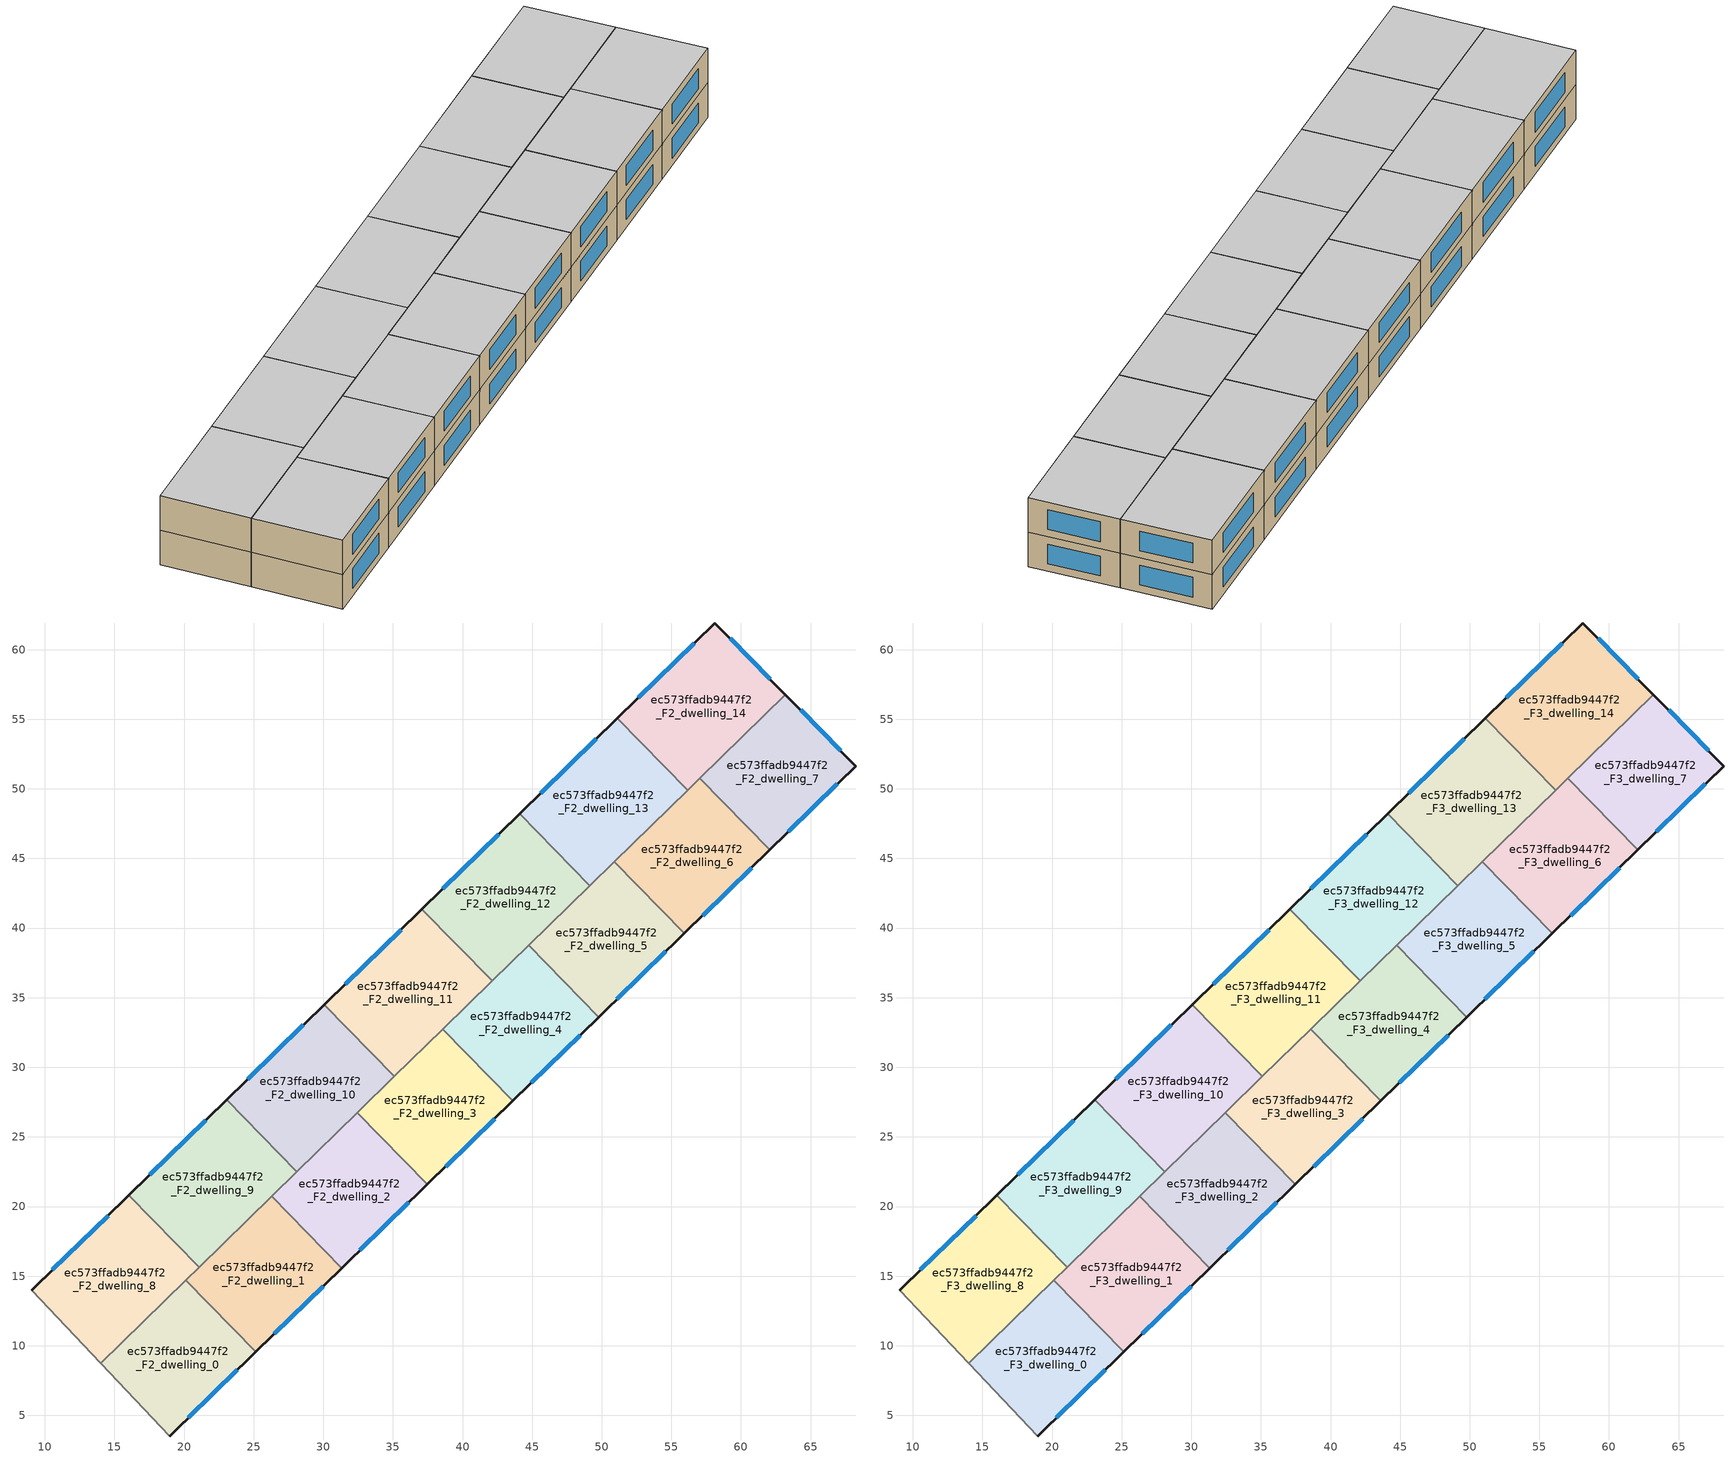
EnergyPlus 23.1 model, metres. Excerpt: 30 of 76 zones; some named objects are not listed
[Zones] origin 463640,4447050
ec573ffadb9447f2_F2_dwelling_0
 floor to ec573ffadb9447f2_F1_dwelling_0 (EU_floor_Construction): 20.13,14.72 25.16,9.57 18.96,3.52 14.01,8.75 z6
 wall outside (EU_wall_Construction): 18.96,3.52 25.16,9.57 z6:9
 wall to ec573ffadb9447f2_F2_dwelling_1 (EU_wall_Construction): 25.16,9.57 20.13,14.72 z6:9
 wall adiabatic (EU_wall_Construction): 14.01,8.75 18.96,3.52 z6:9
 wall to ec573ffadb9447f2_F2_dwelling_8 (EU_wall_Construction): 20.13,14.72 14.01,8.75 z6:9
 window (EU_Window_Construction): 20.29,4.81 23.83,8.27 z6.64:8.36
ec573ffadb9447f2_F2_dwelling_1
 floor to ec573ffadb9447f2_F1_dwelling_1 (EU_floor_Construction): 26.28,20.73 31.31,15.58 25.16,9.57 20.13,14.72 z6
 wall outside (EU_wall_Construction): 25.16,9.57 31.31,15.58 z6:9
 wall to ec573ffadb9447f2_F2_dwelling_2 (EU_wall_Construction): 31.31,15.58 26.28,20.73 z6:9
 wall to ec573ffadb9447f2_F2_dwelling_9 (EU_wall_Construction): 26.28,20.73 21.07,15.64 z6:9
 wall to ec573ffadb9447f2_F2_dwelling_8 (EU_wall_Construction): 21.07,15.64 20.13,14.72 z6:9
 window (EU_Window_Construction): 26.48,10.85 29.99,14.29 z6.64:8.36
ec573ffadb9447f2_F2_dwelling_10
 floor to ec573ffadb9447f2_F1_dwelling_10 (EU_floor_Construction): 30.07,34.51 35.11,29.35 28.09,22.49 23.05,27.66 z6
 wall outside (EU_wall_Construction): 30.07,34.51 23.05,27.66 z6:9
 wall to ec573ffadb9447f2_F2_dwelling_9 (EU_wall_Construction): 23.05,27.66 28.09,22.49 z6:9
 wall to ec573ffadb9447f2_F2_dwelling_11 (EU_wall_Construction): 35.11,29.35 30.07,34.51 z6:9
 wall to ec573ffadb9447f2_F2_dwelling_2 (EU_wall_Construction): 28.09,22.49 32.44,26.74 z6:9
 wall to ec573ffadb9447f2_F2_dwelling_3 (EU_wall_Construction): 32.44,26.74 32.48,26.78 35.11,29.35 z6:9
 window (EU_Window_Construction): 28.57,33.04 24.55,29.12 z6.64:8.36
ec573ffadb9447f2_F2_dwelling_11
 floor to ec573ffadb9447f2_F1_dwelling_11 (EU_floor_Construction): 37.09,41.36 42.13,36.2 35.11,29.35 30.07,34.51 z6
 wall outside (EU_wall_Construction): 37.09,41.36 30.07,34.51 z6:9
 wall to ec573ffadb9447f2_F2_dwelling_12 (EU_wall_Construction): 42.13,36.2 37.09,41.36 z6:9
 wall to ec573ffadb9447f2_F2_dwelling_4 (EU_wall_Construction): 38.59,32.75 42.13,36.2 z6:9
 wall to ec573ffadb9447f2_F2_dwelling_3 (EU_wall_Construction): 35.11,29.35 38.59,32.74 z6:9
 window (EU_Window_Construction): 35.58,39.9 31.57,35.98 z6.64:8.36
ec573ffadb9447f2_F2_dwelling_12
 floor to ec573ffadb9447f2_F1_dwelling_12 (EU_floor_Construction): 44.1,48.22 49.15,43.05 42.13,36.2 37.09,41.36 z6
 wall outside (EU_wall_Construction): 44.1,48.22 37.09,41.36 z6:9
 wall to ec573ffadb9447f2_F2_dwelling_13 (EU_wall_Construction): 49.15,43.05 44.1,48.22 z6:9
 wall to ec573ffadb9447f2_F2_dwelling_5 (EU_wall_Construction): 44.74,38.76 49.15,43.05 z6:9
 wall to ec573ffadb9447f2_F2_dwelling_4 (EU_wall_Construction): 42.13,36.2 44.74,38.75 z6:9
 window (EU_Window_Construction): 42.6,46.75 38.59,42.83 z6.64:8.36
ec573ffadb9447f2_F2_dwelling_13
 floor to ec573ffadb9447f2_F1_dwelling_13 (EU_floor_Construction): 51.12,55.07 56.16,49.91 49.15,43.05 44.1,48.22 z6
 wall outside (EU_wall_Construction): 51.12,55.07 44.1,48.22 z6:9
 wall to ec573ffadb9447f2_F2_dwelling_14 (EU_wall_Construction): 56.16,49.91 51.12,55.07 z6:9
 wall to ec573ffadb9447f2_F2_dwelling_6 (EU_wall_Construction): 50.9,44.76 56.16,49.91 z6:9
 wall to ec573ffadb9447f2_F2_dwelling_5 (EU_wall_Construction): 49.15,43.06 50.9,44.76 z6:9
 window (EU_Window_Construction): 49.62,53.6 45.61,49.69 z6.64:8.36
ec573ffadb9447f2_F2_dwelling_14
 floor to ec573ffadb9447f2_F1_dwelling_14 (EU_floor_Construction): 58.13,61.91 63.19,56.77 56.16,49.91 51.12,55.07 z6
 wall outside (EU_wall_Construction): 63.19,56.77 58.13,61.91 51.12,55.07 z6:9
 wall to ec573ffadb9447f2_F2_dwelling_7 (EU_wall_Construction): 57.05,50.77 63.19,56.77 z6:9
 wall to ec573ffadb9447f2_F2_dwelling_6 (EU_wall_Construction): 56.17,49.91 57.05,50.77 z6:9
 window (EU_Window_Construction): 56.63,60.45 52.62,56.54 / 62.11,57.87 59.21,60.81 z6.64:8.36
ec573ffadb9447f2_F2_dwelling_2
 floor to ec573ffadb9447f2_F1_dwelling_2 (EU_floor_Construction): 32.43,26.74 37.47,21.58 31.31,15.58 26.28,20.73 z6
 wall outside (EU_wall_Construction): 31.31,15.58 37.47,21.58 z6:9
 wall to ec573ffadb9447f2_F2_dwelling_3 (EU_wall_Construction): 37.47,21.58 32.43,26.74 z6:9
 wall to ec573ffadb9447f2_F2_dwelling_9 (EU_wall_Construction): 28.09,22.49 26.28,20.73 z6:9
 window (EU_Window_Construction): 32.63,16.86 36.15,20.3 z6.64:8.36
ec573ffadb9447f2_F2_dwelling_3
 floor to ec573ffadb9447f2_F1_dwelling_3 (EU_floor_Construction): 38.59,32.75 43.62,27.59 37.47,21.58 32.43,26.74 z6
 wall outside (EU_wall_Construction): 37.47,21.58 43.62,27.59 z6:9
 wall to ec573ffadb9447f2_F2_dwelling_4 (EU_wall_Construction): 43.62,27.59 38.59,32.75 z6:9
 window (EU_Window_Construction): 38.78,22.87 42.3,26.31 z6.64:8.36
ec573ffadb9447f2_F2_dwelling_4
 floor to ec573ffadb9447f2_F1_dwelling_4 (EU_floor_Construction): 44.74,38.75 49.77,33.6 43.62,27.59 38.59,32.75 z6
 wall outside (EU_wall_Construction): 43.62,27.59 49.77,33.6 z6:9
 wall to ec573ffadb9447f2_F2_dwelling_5 (EU_wall_Construction): 49.77,33.6 44.74,38.75 z6:9
 window (EU_Window_Construction): 44.94,28.88 48.46,32.31 z6.64:8.36
ec573ffadb9447f2_F2_dwelling_5
 floor to ec573ffadb9447f2_F1_dwelling_5 (EU_floor_Construction): 50.9,44.76 55.93,39.61 49.77,33.6 44.74,38.75 z6
 wall outside (EU_wall_Construction): 49.77,33.6 55.93,39.61 z6:9
 wall to ec573ffadb9447f2_F2_dwelling_6 (EU_wall_Construction): 55.93,39.61 50.9,44.76 z6:9
 window (EU_Window_Construction): 51.09,34.89 54.61,38.32 z6.64:8.36
ec573ffadb9447f2_F2_dwelling_6
 floor to ec573ffadb9447f2_F1_dwelling_6 (EU_floor_Construction): 57.05,50.77 62.08,45.62 55.93,39.61 50.9,44.76 z6
 wall outside (EU_wall_Construction): 55.93,39.61 62.08,45.62 z6:9
 wall to ec573ffadb9447f2_F2_dwelling_7 (EU_wall_Construction): 62.08,45.62 57.05,50.77 z6:9
 window (EU_Window_Construction): 57.25,40.9 60.76,44.33 z6.64:8.36
ec573ffadb9447f2_F2_dwelling_7
 floor to ec573ffadb9447f2_F1_dwelling_7 (EU_floor_Construction): 63.19,56.77 68.25,51.64 62.08,45.62 57.05,50.77 z6
 wall outside (EU_wall_Construction): 62.08,45.62 68.25,51.64 63.19,56.77 z6:9
 window (EU_Window_Construction): 67.16,52.74 64.28,55.67 / 63.4,46.91 66.93,50.35 z6.64:8.36
ec573ffadb9447f2_F2_dwelling_8
 floor to ec573ffadb9447f2_F1_dwelling_8 (EU_floor_Construction): 16.03,20.8 21.07,15.64 14.01,8.75 9.05,13.99 z6
 wall outside (EU_wall_Construction): 16.03,20.8 9.05,13.99 z6:9
 wall to ec573ffadb9447f2_F2_dwelling_9 (EU_wall_Construction): 21.07,15.64 16.03,20.8 z6:9
 wall adiabatic (EU_wall_Construction): 9.05,13.99 14.01,8.75 z6:9
 window (EU_Window_Construction): 14.54,19.34 10.55,15.45 z6.64:8.36
ec573ffadb9447f2_F2_dwelling_9
 floor to ec573ffadb9447f2_F1_dwelling_9 (EU_floor_Construction): 23.05,27.66 28.09,22.49 21.07,15.64 16.03,20.8 z6
 wall outside (EU_wall_Construction): 23.05,27.66 16.03,20.8 z6:9
 window (EU_Window_Construction): 21.55,26.19 17.53,22.27 z6.64:8.36
ec573ffadb9447f2_F3_dwelling_0
 floor to ec573ffadb9447f2_F2_dwelling_0 (EU_floor_Construction): 20.13,14.72 25.16,9.57 18.96,3.52 14.01,8.75 z9
 wall outside (EU_wall_Construction): 18.96,3.52 25.16,9.57 z9:12
 wall to ec573ffadb9447f2_F3_dwelling_1 (EU_wall_Construction): 25.16,9.57 20.13,14.72 z9:12
 wall adiabatic (EU_wall_Construction): 14.01,8.75 18.96,3.52 z9:12
 wall to ec573ffadb9447f2_F3_dwelling_8 (EU_wall_Construction): 20.13,14.72 14.01,8.75 z9:12
 window (EU_Window_Construction): 20.29,4.81 23.83,8.27 z9.64:11.36
 ceiling to ec573ffadb9447f2_F4_dwelling_0 (EU_floor_Construction): 25.16,9.57 20.13,14.72 14.01,8.75 18.96,3.52 z12
ec573ffadb9447f2_F3_dwelling_1
 floor to ec573ffadb9447f2_F2_dwelling_1 (EU_floor_Construction): 26.28,20.73 31.31,15.58 25.16,9.57 20.13,14.72 z9
 wall outside (EU_wall_Construction): 25.16,9.57 31.31,15.58 z9:12
 wall to ec573ffadb9447f2_F3_dwelling_2 (EU_wall_Construction): 31.31,15.58 26.28,20.73 z9:12
 wall to ec573ffadb9447f2_F3_dwelling_9 (EU_wall_Construction): 26.28,20.73 21.07,15.64 z9:12
 wall to ec573ffadb9447f2_F3_dwelling_8 (EU_wall_Construction): 21.07,15.64 20.13,14.72 z9:12
 window (EU_Window_Construction): 26.48,10.85 29.99,14.29 z9.64:11.36
 ceiling to ec573ffadb9447f2_F4_dwelling_1 (EU_floor_Construction): 31.31,15.58 26.28,20.73 20.13,14.72 25.16,9.57 z12
ec573ffadb9447f2_F3_dwelling_10
 floor to ec573ffadb9447f2_F2_dwelling_10 (EU_floor_Construction): 30.07,34.51 35.11,29.35 28.09,22.49 23.05,27.66 z9
 wall outside (EU_wall_Construction): 30.07,34.51 23.05,27.66 z9:12
 wall to ec573ffadb9447f2_F3_dwelling_9 (EU_wall_Construction): 23.05,27.66 28.09,22.49 z9:12
 wall to ec573ffadb9447f2_F3_dwelling_11 (EU_wall_Construction): 35.11,29.35 30.07,34.51 z9:12
 wall to ec573ffadb9447f2_F3_dwelling_2 (EU_wall_Construction): 28.09,22.49 32.44,26.74 z9:12
 wall to ec573ffadb9447f2_F3_dwelling_3 (EU_wall_Construction): 32.44,26.74 32.48,26.78 35.11,29.35 z9:12
 window (EU_Window_Construction): 28.57,33.04 24.55,29.12 z9.64:11.36
 ceiling to ec573ffadb9447f2_F4_dwelling_10 (EU_floor_Construction): 35.11,29.35 30.07,34.51 23.05,27.66 28.09,22.49 z12
ec573ffadb9447f2_F3_dwelling_11
 floor to ec573ffadb9447f2_F2_dwelling_11 (EU_floor_Construction): 37.09,41.36 42.13,36.2 35.11,29.35 30.07,34.51 z9
 wall outside (EU_wall_Construction): 37.09,41.36 30.07,34.51 z9:12
 wall to ec573ffadb9447f2_F3_dwelling_12 (EU_wall_Construction): 42.13,36.2 37.09,41.36 z9:12
 wall to ec573ffadb9447f2_F3_dwelling_4 (EU_wall_Construction): 38.59,32.75 42.13,36.2 z9:12
 wall to ec573ffadb9447f2_F3_dwelling_3 (EU_wall_Construction): 35.11,29.35 38.59,32.74 z9:12
 window (EU_Window_Construction): 35.58,39.9 31.57,35.98 z9.64:11.36
 ceiling to ec573ffadb9447f2_F4_dwelling_11 (EU_floor_Construction): 42.13,36.2 37.09,41.36 30.07,34.51 35.11,29.35 z12
ec573ffadb9447f2_F3_dwelling_12
 floor to ec573ffadb9447f2_F2_dwelling_12 (EU_floor_Construction): 44.1,48.22 49.15,43.05 42.13,36.2 37.09,41.36 z9
 wall outside (EU_wall_Construction): 44.1,48.22 37.09,41.36 z9:12
 wall to ec573ffadb9447f2_F3_dwelling_13 (EU_wall_Construction): 49.15,43.05 44.1,48.22 z9:12
 wall to ec573ffadb9447f2_F3_dwelling_5 (EU_wall_Construction): 44.74,38.76 49.15,43.05 z9:12
 wall to ec573ffadb9447f2_F3_dwelling_4 (EU_wall_Construction): 42.13,36.2 44.74,38.75 z9:12
 window (EU_Window_Construction): 42.6,46.75 38.59,42.83 z9.64:11.36
 ceiling to ec573ffadb9447f2_F4_dwelling_12 (EU_floor_Construction): 49.15,43.05 44.1,48.22 37.09,41.36 42.13,36.2 z12
ec573ffadb9447f2_F3_dwelling_13
 floor to ec573ffadb9447f2_F2_dwelling_13 (EU_floor_Construction): 51.12,55.07 56.16,49.91 49.15,43.05 44.1,48.22 z9
 wall outside (EU_wall_Construction): 51.12,55.07 44.1,48.22 z9:12
 wall to ec573ffadb9447f2_F3_dwelling_14 (EU_wall_Construction): 56.16,49.91 51.12,55.07 z9:12
 wall to ec573ffadb9447f2_F3_dwelling_6 (EU_wall_Construction): 50.9,44.76 56.16,49.91 z9:12
 wall to ec573ffadb9447f2_F3_dwelling_5 (EU_wall_Construction): 49.15,43.06 50.9,44.76 z9:12
 window (EU_Window_Construction): 49.62,53.6 45.61,49.69 z9.64:11.36
 ceiling to ec573ffadb9447f2_F4_dwelling_13 (EU_floor_Construction): 56.16,49.91 51.12,55.07 44.1,48.22 49.15,43.05 z12
ec573ffadb9447f2_F3_dwelling_14
 floor to ec573ffadb9447f2_F2_dwelling_14 (EU_floor_Construction): 58.13,61.91 63.19,56.77 56.16,49.91 51.12,55.07 z9
 wall outside (EU_wall_Construction): 63.19,56.77 58.13,61.91 51.12,55.07 z9:12
 wall to ec573ffadb9447f2_F3_dwelling_7 (EU_wall_Construction): 57.05,50.77 63.19,56.77 z9:12
 wall to ec573ffadb9447f2_F3_dwelling_6 (EU_wall_Construction): 56.17,49.91 57.05,50.77 z9:12
 window (EU_Window_Construction): 56.63,60.45 52.62,56.54 / 62.11,57.87 59.21,60.81 z9.64:11.36
 ceiling to ec573ffadb9447f2_F4_dwelling_14 (EU_floor_Construction): 63.19,56.77 58.13,61.91 51.12,55.07 56.16,49.91 z12
ec573ffadb9447f2_F3_dwelling_2
 floor to ec573ffadb9447f2_F2_dwelling_2 (EU_floor_Construction): 32.43,26.74 37.47,21.58 31.31,15.58 26.28,20.73 z9
 wall outside (EU_wall_Construction): 31.31,15.58 37.47,21.58 z9:12
 wall to ec573ffadb9447f2_F3_dwelling_3 (EU_wall_Construction): 37.47,21.58 32.43,26.74 z9:12
 wall to ec573ffadb9447f2_F3_dwelling_9 (EU_wall_Construction): 28.09,22.49 26.28,20.73 z9:12
 window (EU_Window_Construction): 32.63,16.86 36.15,20.3 z9.64:11.36
 ceiling to ec573ffadb9447f2_F4_dwelling_2 (EU_floor_Construction): 37.47,21.58 32.43,26.74 26.28,20.73 31.31,15.58 z12
ec573ffadb9447f2_F3_dwelling_3
 floor to ec573ffadb9447f2_F2_dwelling_3 (EU_floor_Construction): 38.59,32.75 43.62,27.59 37.47,21.58 32.43,26.74 z9
 wall outside (EU_wall_Construction): 37.47,21.58 43.62,27.59 z9:12
 wall to ec573ffadb9447f2_F3_dwelling_4 (EU_wall_Construction): 43.62,27.59 38.59,32.75 z9:12
 window (EU_Window_Construction): 38.78,22.87 42.3,26.31 z9.64:11.36
 ceiling to ec573ffadb9447f2_F4_dwelling_3 (EU_floor_Construction): 43.62,27.59 38.59,32.75 32.43,26.74 37.47,21.58 z12
ec573ffadb9447f2_F3_dwelling_4
 floor to ec573ffadb9447f2_F2_dwelling_4 (EU_floor_Construction): 44.74,38.75 49.77,33.6 43.62,27.59 38.59,32.75 z9
 wall outside (EU_wall_Construction): 43.62,27.59 49.77,33.6 z9:12
 wall to ec573ffadb9447f2_F3_dwelling_5 (EU_wall_Construction): 49.77,33.6 44.74,38.75 z9:12
 window (EU_Window_Construction): 44.94,28.88 48.46,32.31 z9.64:11.36
 ceiling to ec573ffadb9447f2_F4_dwelling_4 (EU_floor_Construction): 49.77,33.6 44.74,38.75 38.59,32.75 43.62,27.59 z12
ec573ffadb9447f2_F3_dwelling_5
 floor to ec573ffadb9447f2_F2_dwelling_5 (EU_floor_Construction): 50.9,44.76 55.93,39.61 49.77,33.6 44.74,38.75 z9
 wall outside (EU_wall_Construction): 49.77,33.6 55.93,39.61 z9:12
 wall to ec573ffadb9447f2_F3_dwelling_6 (EU_wall_Construction): 55.93,39.61 50.9,44.76 z9:12
 window (EU_Window_Construction): 51.09,34.89 54.61,38.32 z9.64:11.36
 ceiling to ec573ffadb9447f2_F4_dwelling_5 (EU_floor_Construction): 55.93,39.61 50.9,44.76 44.74,38.75 49.77,33.6 z12
ec573ffadb9447f2_F3_dwelling_6
 floor to ec573ffadb9447f2_F2_dwelling_6 (EU_floor_Construction): 57.05,50.77 62.08,45.62 55.93,39.61 50.9,44.76 z9
 wall outside (EU_wall_Construction): 55.93,39.61 62.08,45.62 z9:12
 wall to ec573ffadb9447f2_F3_dwelling_7 (EU_wall_Construction): 62.08,45.62 57.05,50.77 z9:12
 window (EU_Window_Construction): 57.25,40.9 60.76,44.33 z9.64:11.36
 ceiling to ec573ffadb9447f2_F4_dwelling_6 (EU_floor_Construction): 62.08,45.62 57.05,50.77 50.9,44.76 55.93,39.61 z12
ec573ffadb9447f2_F3_dwelling_7
 floor to ec573ffadb9447f2_F2_dwelling_7 (EU_floor_Construction): 63.19,56.77 68.25,51.64 62.08,45.62 57.05,50.77 z9
 wall outside (EU_wall_Construction): 62.08,45.62 68.25,51.64 63.19,56.77 z9:12
 window (EU_Window_Construction): 67.16,52.74 64.28,55.67 / 63.4,46.91 66.93,50.35 z9.64:11.36
 ceiling to ec573ffadb9447f2_F4_dwelling_7 (EU_floor_Construction): 68.25,51.64 63.19,56.77 57.05,50.77 62.08,45.62 z12
ec573ffadb9447f2_F3_dwelling_8
 floor to ec573ffadb9447f2_F2_dwelling_8 (EU_floor_Construction): 16.03,20.8 21.07,15.64 14.01,8.75 9.05,13.99 z9
 wall outside (EU_wall_Construction): 16.03,20.8 9.05,13.99 z9:12
 wall to ec573ffadb9447f2_F3_dwelling_9 (EU_wall_Construction): 21.07,15.64 16.03,20.8 z9:12
 wall adiabatic (EU_wall_Construction): 9.05,13.99 14.01,8.75 z9:12
 window (EU_Window_Construction): 14.54,19.34 10.55,15.45 z9.64:11.36
 ceiling to ec573ffadb9447f2_F4_dwelling_8 (EU_floor_Construction): 21.07,15.64 16.03,20.8 9.05,13.99 14.01,8.75 z12
ec573ffadb9447f2_F3_dwelling_9
 floor to ec573ffadb9447f2_F2_dwelling_9 (EU_floor_Construction): 23.05,27.66 28.09,22.49 21.07,15.64 16.03,20.8 z9
 wall outside (EU_wall_Construction): 23.05,27.66 16.03,20.8 z9:12
 window (EU_Window_Construction): 21.55,26.19 17.53,22.27 z9.64:11.36
 ceiling to ec573ffadb9447f2_F4_dwelling_9 (EU_floor_Construction): 28.09,22.49 23.05,27.66 16.03,20.8 21.07,15.64 z12
[Building]
EU S2 Campaign: North Axis=0; Terrain=City; Solar Distribution=FullExterior
[Site:Location]
Yerevan-Zvartnots.Intl.AP: Latitude=40.15; Longitude=44.383; Time Zone=4; Elevation=854
[SizingPeriod:WeatherFileDays]
AnnualSizingPeriod: Begin Month=1; Begin Day of Month=1; End Month=12; End Day of Month=31; Day of Week for Start Day=Monday; Use Weather File Daylight Saving Period=No; Use Weather File Rain and Snow Indicators=No
[MATERIAL]
EU_InternalMass_Material: Roughness=MediumRough; Thickness=0.1; Conductivity=1; Density=1800; Specific Heat=900; Thermal Absorptance=0.9; Solar Absorptance=0.7; Visible Absorptance=0.7
[MATERIAL:NOMASS] Roughness=MediumRough; Thermal Absorptance=0.9; Solar Absorptance=0.7; Visible Absorptance=0.7
Name | Thermal Resistance
EU_wall_NoMass | 1.05043
EU_floor_NoMass | 0.478065
[WINDOWMATERIAL:SIMPLEGLAZINGSYSTEM]
EU_Window_SimpleGlazing: UFactor=2.5566; Solar Heat Gain Coefficient=0.75; Visible Transmittance=0.75
[CONSTRUCTION]
EU_wall_Construction: EU_wall_NoMass
EU_floor_Construction: EU_floor_NoMass
EU_Window_Construction: EU_Window_SimpleGlazing
EU_InternalMass_Construction: EU_InternalMass_Material
[ZONE] Type=1; Multiplier=1; Ceiling Height=autocalculate; Floor Area=autocalculate; Part of Total Floor Area=Yes
Name | Volume
ec573ffadb9447f2_F2_dwelling_0; ec573ffadb9447f2_F3_dwelling_0 | 185.826
ec573ffadb9447f2_F2_dwelling_1; ec573ffadb9447f2_F3_dwelling_1; ec573ffadb9447f2_F2_dwelling_4; ec573ffadb9447f2_F3_dwelling_4; ec573ffadb9447f2_F2_dwelling_5; ec573ffadb9447f2_F3_dwelling_5 | 185.827
ec573ffadb9447f2_F2_dwelling_10; ec573ffadb9447f2_F3_dwelling_10; ec573ffadb9447f2_F2_dwelling_9; ec573ffadb9447f2_F3_dwelling_9 | 212.349
ec573ffadb9447f2_F2_dwelling_11; ec573ffadb9447f2_F3_dwelling_11 | 212.334
ec573ffadb9447f2_F2_dwelling_12; ec573ffadb9447f2_F3_dwelling_12 | 212.354
ec573ffadb9447f2_F2_dwelling_13; ec573ffadb9447f2_F3_dwelling_13 | 212.36
ec573ffadb9447f2_F2_dwelling_14; ec573ffadb9447f2_F3_dwelling_14 | 212.355
ec573ffadb9447f2_F2_dwelling_2; ec573ffadb9447f2_F3_dwelling_2 | 185.81
ec573ffadb9447f2_F2_dwelling_3; ec573ffadb9447f2_F3_dwelling_3; ec573ffadb9447f2_F2_dwelling_6; ec573ffadb9447f2_F3_dwelling_6 | 185.811
ec573ffadb9447f2_F2_dwelling_7; ec573ffadb9447f2_F3_dwelling_7 | 185.822
ec573ffadb9447f2_F2_dwelling_8; ec573ffadb9447f2_F3_dwelling_8 | 212.348
[INTERNALMASS] Construction=EU_InternalMass_Construction
Name | Zone or ZoneList | Surface Area
ec573ffadb9447f2_F2_dwelling_0_EU_InternalMass | ec573ffadb9447f2_F2_dwelling_0 | 61.9419
ec573ffadb9447f2_F2_dwelling_1_EU_InternalMass | ec573ffadb9447f2_F2_dwelling_1 | 61.9423
ec573ffadb9447f2_F2_dwelling_2_EU_InternalMass | ec573ffadb9447f2_F2_dwelling_2 | 61.9367
ec573ffadb9447f2_F2_dwelling_3_EU_InternalMass | ec573ffadb9447f2_F2_dwelling_3 | 61.9367
ec573ffadb9447f2_F2_dwelling_4_EU_InternalMass | ec573ffadb9447f2_F2_dwelling_4 | 61.9423
ec573ffadb9447f2_F2_dwelling_5_EU_InternalMass | ec573ffadb9447f2_F2_dwelling_5 | 61.9423
ec573ffadb9447f2_F2_dwelling_6_EU_InternalMass | ec573ffadb9447f2_F2_dwelling_6 | 61.9367
ec573ffadb9447f2_F2_dwelling_7_EU_InternalMass | ec573ffadb9447f2_F2_dwelling_7 | 61.9407
ec573ffadb9447f2_F2_dwelling_8_EU_InternalMass | ec573ffadb9447f2_F2_dwelling_8 | 70.7827
ec573ffadb9447f2_F2_dwelling_9_EU_InternalMass | ec573ffadb9447f2_F2_dwelling_9 | 70.7831
ec573ffadb9447f2_F2_dwelling_10_EU_InternalMass | ec573ffadb9447f2_F2_dwelling_10 | 70.7831
ec573ffadb9447f2_F2_dwelling_11_EU_InternalMass | ec573ffadb9447f2_F2_dwelling_11 | 70.7779
ec573ffadb9447f2_F2_dwelling_12_EU_InternalMass | ec573ffadb9447f2_F2_dwelling_12 | 70.7849
ec573ffadb9447f2_F2_dwelling_13_EU_InternalMass | ec573ffadb9447f2_F2_dwelling_13 | 70.7868
ec573ffadb9447f2_F2_dwelling_14_EU_InternalMass | ec573ffadb9447f2_F2_dwelling_14 | 70.7849
ec573ffadb9447f2_F3_dwelling_0_EU_InternalMass | ec573ffadb9447f2_F3_dwelling_0 | 61.9419
ec573ffadb9447f2_F3_dwelling_1_EU_InternalMass | ec573ffadb9447f2_F3_dwelling_1 | 61.9423
ec573ffadb9447f2_F3_dwelling_2_EU_InternalMass | ec573ffadb9447f2_F3_dwelling_2 | 61.9367
ec573ffadb9447f2_F3_dwelling_3_EU_InternalMass | ec573ffadb9447f2_F3_dwelling_3 | 61.9367
ec573ffadb9447f2_F3_dwelling_4_EU_InternalMass | ec573ffadb9447f2_F3_dwelling_4 | 61.9423
ec573ffadb9447f2_F3_dwelling_5_EU_InternalMass | ec573ffadb9447f2_F3_dwelling_5 | 61.9423
ec573ffadb9447f2_F3_dwelling_6_EU_InternalMass | ec573ffadb9447f2_F3_dwelling_6 | 61.9367
ec573ffadb9447f2_F3_dwelling_7_EU_InternalMass | ec573ffadb9447f2_F3_dwelling_7 | 61.9407
ec573ffadb9447f2_F3_dwelling_8_EU_InternalMass | ec573ffadb9447f2_F3_dwelling_8 | 70.7827
ec573ffadb9447f2_F3_dwelling_9_EU_InternalMass | ec573ffadb9447f2_F3_dwelling_9 | 70.7831
ec573ffadb9447f2_F3_dwelling_10_EU_InternalMass | ec573ffadb9447f2_F3_dwelling_10 | 70.7831
ec573ffadb9447f2_F3_dwelling_11_EU_InternalMass | ec573ffadb9447f2_F3_dwelling_11 | 70.7779
ec573ffadb9447f2_F3_dwelling_12_EU_InternalMass | ec573ffadb9447f2_F3_dwelling_12 | 70.7849
ec573ffadb9447f2_F3_dwelling_13_EU_InternalMass | ec573ffadb9447f2_F3_dwelling_13 | 70.7868
ec573ffadb9447f2_F3_dwelling_14_EU_InternalMass | ec573ffadb9447f2_F3_dwelling_14 | 70.7849
[OTHEREQUIPMENT] Fuel Type=Electricity; Design Level Calculation Method=Watts/Area; Power per Zone Floor Area=1; Fraction Latent=0; Fraction Radiant=0; Fraction Lost=0; Carbon Dioxide Generation Rate=0; EndUse Subcategory=EU_Step8_InternalGains
Name | Zone or ZoneList or Space or SpaceList | Schedule
EU_Step8_InternalGain_ec573ffadb9447f2_F2_dwelling_0_f000 | ec573ffadb9447f2_F2_dwelling_0 | EU_Step8_GainSchedule_ec573ffadb9447f2_F2_dwelling_0_f000
EU_Step8_InternalGain_ec573ffadb9447f2_F2_dwelling_1_f000 | ec573ffadb9447f2_F2_dwelling_1 | EU_Step8_GainSchedule_ec573ffadb9447f2_F2_dwelling_1_f000
EU_Step8_InternalGain_ec573ffadb9447f2_F2_dwelling_2_f000 | ec573ffadb9447f2_F2_dwelling_2 | EU_Step8_GainSchedule_ec573ffadb9447f2_F2_dwelling_2_f000
EU_Step8_InternalGain_ec573ffadb9447f2_F2_dwelling_3_f000 | ec573ffadb9447f2_F2_dwelling_3 | EU_Step8_GainSchedule_ec573ffadb9447f2_F2_dwelling_3_f000
EU_Step8_InternalGain_ec573ffadb9447f2_F2_dwelling_4_f000 | ec573ffadb9447f2_F2_dwelling_4 | EU_Step8_GainSchedule_ec573ffadb9447f2_F2_dwelling_4_f000
EU_Step8_InternalGain_ec573ffadb9447f2_F2_dwelling_5_f000 | ec573ffadb9447f2_F2_dwelling_5 | EU_Step8_GainSchedule_ec573ffadb9447f2_F2_dwelling_5_f000
EU_Step8_InternalGain_ec573ffadb9447f2_F2_dwelling_6_f000 | ec573ffadb9447f2_F2_dwelling_6 | EU_Step8_GainSchedule_ec573ffadb9447f2_F2_dwelling_6_f000
EU_Step8_InternalGain_ec573ffadb9447f2_F2_dwelling_7_f000 | ec573ffadb9447f2_F2_dwelling_7 | EU_Step8_GainSchedule_ec573ffadb9447f2_F2_dwelling_7_f000
EU_Step8_InternalGain_ec573ffadb9447f2_F2_dwelling_8_f000 | ec573ffadb9447f2_F2_dwelling_8 | EU_Step8_GainSchedule_ec573ffadb9447f2_F2_dwelling_8_f000
EU_Step8_InternalGain_ec573ffadb9447f2_F2_dwelling_9_f000 | ec573ffadb9447f2_F2_dwelling_9 | EU_Step8_GainSchedule_ec573ffadb9447f2_F2_dwelling_9_f000
EU_Step8_InternalGain_ec573ffadb9447f2_F2_dwelling_10_f000 | ec573ffadb9447f2_F2_dwelling_10 | EU_Step8_GainSchedule_ec573ffadb9447f2_F2_dwelling_10_f000
EU_Step8_InternalGain_ec573ffadb9447f2_F2_dwelling_11_f000 | ec573ffadb9447f2_F2_dwelling_11 | EU_Step8_GainSchedule_ec573ffadb9447f2_F2_dwelling_11_f000
EU_Step8_InternalGain_ec573ffadb9447f2_F2_dwelling_12_f000 | ec573ffadb9447f2_F2_dwelling_12 | EU_Step8_GainSchedule_ec573ffadb9447f2_F2_dwelling_12_f000
EU_Step8_InternalGain_ec573ffadb9447f2_F2_dwelling_13_f000 | ec573ffadb9447f2_F2_dwelling_13 | EU_Step8_GainSchedule_ec573ffadb9447f2_F2_dwelling_13_f000
EU_Step8_InternalGain_ec573ffadb9447f2_F2_dwelling_14_f000 | ec573ffadb9447f2_F2_dwelling_14 | EU_Step8_GainSchedule_ec573ffadb9447f2_F2_dwelling_14_f000
EU_Step8_InternalGain_ec573ffadb9447f2_F3_dwelling_0_f000 | ec573ffadb9447f2_F3_dwelling_0 | EU_Step8_GainSchedule_ec573ffadb9447f2_F3_dwelling_0_f000
EU_Step8_InternalGain_ec573ffadb9447f2_F3_dwelling_1_f000 | ec573ffadb9447f2_F3_dwelling_1 | EU_Step8_GainSchedule_ec573ffadb9447f2_F3_dwelling_1_f000
EU_Step8_InternalGain_ec573ffadb9447f2_F3_dwelling_2_f000 | ec573ffadb9447f2_F3_dwelling_2 | EU_Step8_GainSchedule_ec573ffadb9447f2_F3_dwelling_2_f000
EU_Step8_InternalGain_ec573ffadb9447f2_F3_dwelling_3_f000 | ec573ffadb9447f2_F3_dwelling_3 | EU_Step8_GainSchedule_ec573ffadb9447f2_F3_dwelling_3_f000
EU_Step8_InternalGain_ec573ffadb9447f2_F3_dwelling_4_f000 | ec573ffadb9447f2_F3_dwelling_4 | EU_Step8_GainSchedule_ec573ffadb9447f2_F3_dwelling_4_f000
EU_Step8_InternalGain_ec573ffadb9447f2_F3_dwelling_5_f000 | ec573ffadb9447f2_F3_dwelling_5 | EU_Step8_GainSchedule_ec573ffadb9447f2_F3_dwelling_5_f000
EU_Step8_InternalGain_ec573ffadb9447f2_F3_dwelling_6_f000 | ec573ffadb9447f2_F3_dwelling_6 | EU_Step8_GainSchedule_ec573ffadb9447f2_F3_dwelling_6_f000
EU_Step8_InternalGain_ec573ffadb9447f2_F3_dwelling_7_f000 | ec573ffadb9447f2_F3_dwelling_7 | EU_Step8_GainSchedule_ec573ffadb9447f2_F3_dwelling_7_f000
EU_Step8_InternalGain_ec573ffadb9447f2_F3_dwelling_8_f000 | ec573ffadb9447f2_F3_dwelling_8 | EU_Step8_GainSchedule_ec573ffadb9447f2_F3_dwelling_8_f000
EU_Step8_InternalGain_ec573ffadb9447f2_F3_dwelling_9_f000 | ec573ffadb9447f2_F3_dwelling_9 | EU_Step8_GainSchedule_ec573ffadb9447f2_F3_dwelling_9_f000
EU_Step8_InternalGain_ec573ffadb9447f2_F3_dwelling_10_f000 | ec573ffadb9447f2_F3_dwelling_10 | EU_Step8_GainSchedule_ec573ffadb9447f2_F3_dwelling_10_f000
EU_Step8_InternalGain_ec573ffadb9447f2_F3_dwelling_11_f000 | ec573ffadb9447f2_F3_dwelling_11 | EU_Step8_GainSchedule_ec573ffadb9447f2_F3_dwelling_11_f000
EU_Step8_InternalGain_ec573ffadb9447f2_F3_dwelling_12_f000 | ec573ffadb9447f2_F3_dwelling_12 | EU_Step8_GainSchedule_ec573ffadb9447f2_F3_dwelling_12_f000
EU_Step8_InternalGain_ec573ffadb9447f2_F3_dwelling_13_f000 | ec573ffadb9447f2_F3_dwelling_13 | EU_Step8_GainSchedule_ec573ffadb9447f2_F3_dwelling_13_f000
EU_Step8_InternalGain_ec573ffadb9447f2_F3_dwelling_14_f000 | ec573ffadb9447f2_F3_dwelling_14 | EU_Step8_GainSchedule_ec573ffadb9447f2_F3_dwelling_14_f000
[ZONEVENTILATION:DESIGNFLOWRATE] Schedule=EU_AlwaysOn; Design Flow Rate Calculation Method=AirChanges/Hour; Air Changes per Hour=0.557805; Ventilation Type=Natural; Fan Pressure Rise=0; Fan Total Efficiency=1; Constant Term Coefficient=1; Temperature Term Coefficient=0; Velocity Term Coefficient=0; Velocity Squared Term Coefficient=0; Minimum Indoor Temperature=-100; Maximum Indoor Temperature=100; Delta Temperature=-100; Minimum Outdoor Temperature=-100; Maximum Outdoor Temperature=100; Maximum Wind Speed=40
Name | Zone or ZoneList or Space or SpaceList
EU_ConstantAir_ec573ffadb9447f2_F2_dwelling_0 | ec573ffadb9447f2_F2_dwelling_0
EU_ConstantAir_ec573ffadb9447f2_F2_dwelling_1 | ec573ffadb9447f2_F2_dwelling_1
EU_ConstantAir_ec573ffadb9447f2_F2_dwelling_2 | ec573ffadb9447f2_F2_dwelling_2
EU_ConstantAir_ec573ffadb9447f2_F2_dwelling_3 | ec573ffadb9447f2_F2_dwelling_3
EU_ConstantAir_ec573ffadb9447f2_F2_dwelling_4 | ec573ffadb9447f2_F2_dwelling_4
EU_ConstantAir_ec573ffadb9447f2_F2_dwelling_5 | ec573ffadb9447f2_F2_dwelling_5
EU_ConstantAir_ec573ffadb9447f2_F2_dwelling_6 | ec573ffadb9447f2_F2_dwelling_6
EU_ConstantAir_ec573ffadb9447f2_F2_dwelling_7 | ec573ffadb9447f2_F2_dwelling_7
EU_ConstantAir_ec573ffadb9447f2_F2_dwelling_8 | ec573ffadb9447f2_F2_dwelling_8
EU_ConstantAir_ec573ffadb9447f2_F2_dwelling_9 | ec573ffadb9447f2_F2_dwelling_9
EU_ConstantAir_ec573ffadb9447f2_F2_dwelling_10 | ec573ffadb9447f2_F2_dwelling_10
EU_ConstantAir_ec573ffadb9447f2_F2_dwelling_11 | ec573ffadb9447f2_F2_dwelling_11
EU_ConstantAir_ec573ffadb9447f2_F2_dwelling_12 | ec573ffadb9447f2_F2_dwelling_12
EU_ConstantAir_ec573ffadb9447f2_F2_dwelling_13 | ec573ffadb9447f2_F2_dwelling_13
EU_ConstantAir_ec573ffadb9447f2_F2_dwelling_14 | ec573ffadb9447f2_F2_dwelling_14
EU_ConstantAir_ec573ffadb9447f2_F3_dwelling_0 | ec573ffadb9447f2_F3_dwelling_0
EU_ConstantAir_ec573ffadb9447f2_F3_dwelling_1 | ec573ffadb9447f2_F3_dwelling_1
EU_ConstantAir_ec573ffadb9447f2_F3_dwelling_2 | ec573ffadb9447f2_F3_dwelling_2
EU_ConstantAir_ec573ffadb9447f2_F3_dwelling_3 | ec573ffadb9447f2_F3_dwelling_3
EU_ConstantAir_ec573ffadb9447f2_F3_dwelling_4 | ec573ffadb9447f2_F3_dwelling_4
EU_ConstantAir_ec573ffadb9447f2_F3_dwelling_5 | ec573ffadb9447f2_F3_dwelling_5
EU_ConstantAir_ec573ffadb9447f2_F3_dwelling_6 | ec573ffadb9447f2_F3_dwelling_6
EU_ConstantAir_ec573ffadb9447f2_F3_dwelling_7 | ec573ffadb9447f2_F3_dwelling_7
EU_ConstantAir_ec573ffadb9447f2_F3_dwelling_8 | ec573ffadb9447f2_F3_dwelling_8
EU_ConstantAir_ec573ffadb9447f2_F3_dwelling_9 | ec573ffadb9447f2_F3_dwelling_9
EU_ConstantAir_ec573ffadb9447f2_F3_dwelling_10 | ec573ffadb9447f2_F3_dwelling_10
EU_ConstantAir_ec573ffadb9447f2_F3_dwelling_11 | ec573ffadb9447f2_F3_dwelling_11
EU_ConstantAir_ec573ffadb9447f2_F3_dwelling_12 | ec573ffadb9447f2_F3_dwelling_12
EU_ConstantAir_ec573ffadb9447f2_F3_dwelling_13 | ec573ffadb9447f2_F3_dwelling_13
EU_ConstantAir_ec573ffadb9447f2_F3_dwelling_14 | ec573ffadb9447f2_F3_dwelling_14
[HVACTEMPLATE:ZONE:IDEALLOADSAIRSYSTEM] System Availability Schedule=EU_AlwaysOn; Maximum Heating Supply Air Temperature=50; Minimum Cooling Supply Air Temperature=13; Maximum Heating Supply Air Humidity Ratio=0.0156; Minimum Cooling Supply Air Humidity Ratio=0.0077; Heating Limit=NoLimit; Cooling Limit=NoLimit; Heating Availability Schedule=EU_AlwaysOn; Cooling Availability Schedule=EU_CoolingOff; Dehumidification Control Type=ConstantSensibleHeatRatio; Cooling Sensible Heat Ratio=0.7; Dehumidification Setpoint=60; Humidification Control Type=None; Humidification Setpoint=30; Outdoor Air Method=None; Outdoor Air Flow Rate per Person=0.00944; Outdoor Air Flow Rate per Zone Floor Area=0; Outdoor Air Flow Rate per Zone=0; Demand Controlled Ventilation Type=None; Outdoor Air Economizer Type=NoEconomizer; Heat Recovery Type=None; Sensible Heat Recovery Effectiveness=0.7; Latent Heat Recovery Effectiveness=0.65
Name | Template Thermostat
ec573ffadb9447f2_F2_dwelling_0 | EU_HeatOnly_ec573ffadb9447f2_F2_dwelling_0
ec573ffadb9447f2_F2_dwelling_1 | EU_HeatOnly_ec573ffadb9447f2_F2_dwelling_1
ec573ffadb9447f2_F2_dwelling_2 | EU_HeatOnly_ec573ffadb9447f2_F2_dwelling_2
ec573ffadb9447f2_F2_dwelling_3 | EU_HeatOnly_ec573ffadb9447f2_F2_dwelling_3
ec573ffadb9447f2_F2_dwelling_4 | EU_HeatOnly_ec573ffadb9447f2_F2_dwelling_4
ec573ffadb9447f2_F2_dwelling_5 | EU_HeatOnly_ec573ffadb9447f2_F2_dwelling_5
ec573ffadb9447f2_F2_dwelling_6 | EU_HeatOnly_ec573ffadb9447f2_F2_dwelling_6
ec573ffadb9447f2_F2_dwelling_7 | EU_HeatOnly_ec573ffadb9447f2_F2_dwelling_7
ec573ffadb9447f2_F2_dwelling_8 | EU_HeatOnly_ec573ffadb9447f2_F2_dwelling_8
ec573ffadb9447f2_F2_dwelling_9 | EU_HeatOnly_ec573ffadb9447f2_F2_dwelling_9
ec573ffadb9447f2_F2_dwelling_10 | EU_HeatOnly_ec573ffadb9447f2_F2_dwelling_10
ec573ffadb9447f2_F2_dwelling_11 | EU_HeatOnly_ec573ffadb9447f2_F2_dwelling_11
ec573ffadb9447f2_F2_dwelling_12 | EU_HeatOnly_ec573ffadb9447f2_F2_dwelling_12
ec573ffadb9447f2_F2_dwelling_13 | EU_HeatOnly_ec573ffadb9447f2_F2_dwelling_13
ec573ffadb9447f2_F2_dwelling_14 | EU_HeatOnly_ec573ffadb9447f2_F2_dwelling_14
ec573ffadb9447f2_F3_dwelling_0 | EU_HeatOnly_ec573ffadb9447f2_F3_dwelling_0
ec573ffadb9447f2_F3_dwelling_1 | EU_HeatOnly_ec573ffadb9447f2_F3_dwelling_1
ec573ffadb9447f2_F3_dwelling_2 | EU_HeatOnly_ec573ffadb9447f2_F3_dwelling_2
ec573ffadb9447f2_F3_dwelling_3 | EU_HeatOnly_ec573ffadb9447f2_F3_dwelling_3
ec573ffadb9447f2_F3_dwelling_4 | EU_HeatOnly_ec573ffadb9447f2_F3_dwelling_4
ec573ffadb9447f2_F3_dwelling_5 | EU_HeatOnly_ec573ffadb9447f2_F3_dwelling_5
ec573ffadb9447f2_F3_dwelling_6 | EU_HeatOnly_ec573ffadb9447f2_F3_dwelling_6
ec573ffadb9447f2_F3_dwelling_7 | EU_HeatOnly_ec573ffadb9447f2_F3_dwelling_7
ec573ffadb9447f2_F3_dwelling_8 | EU_HeatOnly_ec573ffadb9447f2_F3_dwelling_8
ec573ffadb9447f2_F3_dwelling_9 | EU_HeatOnly_ec573ffadb9447f2_F3_dwelling_9
ec573ffadb9447f2_F3_dwelling_10 | EU_HeatOnly_ec573ffadb9447f2_F3_dwelling_10
ec573ffadb9447f2_F3_dwelling_11 | EU_HeatOnly_ec573ffadb9447f2_F3_dwelling_11
ec573ffadb9447f2_F3_dwelling_12 | EU_HeatOnly_ec573ffadb9447f2_F3_dwelling_12
ec573ffadb9447f2_F3_dwelling_13 | EU_HeatOnly_ec573ffadb9447f2_F3_dwelling_13
ec573ffadb9447f2_F3_dwelling_14 | EU_HeatOnly_ec573ffadb9447f2_F3_dwelling_14
[SIZING:ZONE] Zone Cooling Design Supply Air Temperature Input Method=SupplyAirTemperature; Zone Cooling Design Supply Air Temperature=13; Zone Heating Design Supply Air Temperature Input Method=SupplyAirTemperature; Zone Heating Design Supply Air Temperature=50; Zone Cooling Design Supply Air Humidity Ratio=0.008; Zone Heating Design Supply Air Humidity Ratio=0.008; Cooling Design Air Flow Method=DesignDay; Cooling Design Air Flow Rate=0; Cooling Minimum Air Flow per Zone Floor Area=0.000762; Cooling Minimum Air Flow=0; Cooling Minimum Air Flow Fraction=0.2; Heating Design Air Flow Method=DesignDay; Heating Design Air Flow Rate=0; Heating Maximum Air Flow per Zone Floor Area=0.002032; Heating Maximum Air Flow=0.141576; Heating Maximum Air Flow Fraction=0.3; Account for Dedicated Outdoor Air System=No; Dedicated Outdoor Air System Control Strategy=NeutralSupplyAir; Dedicated Outdoor Air Low Setpoint Temperature for Design=autosize; Dedicated Outdoor Air High Setpoint Temperature for Design=autosize; Zone Load Sizing Method=Sensible Load Only No Latent Load; Zone Latent Cooling Design Supply Air Humidity Ratio Input Method=HumidityRatioDifference; Zone Cooling Design Supply Air Humidity Ratio Difference=0.005; Zone Latent Heating Design Supply Air Humidity Ratio Input Method=HumidityRatioDifference; Zone Humidification Design Supply Air Humidity Ratio Difference=0.005
ec573ffadb9447f2_F2_dwelling_0; ec573ffadb9447f2_F2_dwelling_1; ec573ffadb9447f2_F2_dwelling_2; ec573ffadb9447f2_F2_dwelling_3; ec573ffadb9447f2_F2_dwelling_4; ec573ffadb9447f2_F2_dwelling_5; ec573ffadb9447f2_F2_dwelling_6; ec573ffadb9447f2_F2_dwelling_7; ec573ffadb9447f2_F2_dwelling_8; ec573ffadb9447f2_F2_dwelling_9; ec573ffadb9447f2_F2_dwelling_10; ec573ffadb9447f2_F2_dwelling_11; ec573ffadb9447f2_F2_dwelling_12; ec573ffadb9447f2_F2_dwelling_13; ec573ffadb9447f2_F2_dwelling_14; ec573ffadb9447f2_F3_dwelling_0; ec573ffadb9447f2_F3_dwelling_1; ec573ffadb9447f2_F3_dwelling_2; ec573ffadb9447f2_F3_dwelling_3; ec573ffadb9447f2_F3_dwelling_4; ec573ffadb9447f2_F3_dwelling_5; ec573ffadb9447f2_F3_dwelling_6; ec573ffadb9447f2_F3_dwelling_7; ec573ffadb9447f2_F3_dwelling_8; ec573ffadb9447f2_F3_dwelling_9; ec573ffadb9447f2_F3_dwelling_10; ec573ffadb9447f2_F3_dwelling_11; ec573ffadb9447f2_F3_dwelling_12; ec573ffadb9447f2_F3_dwelling_13; ec573ffadb9447f2_F3_dwelling_14
[SCHEDULE:CONSTANT]
Name | Hourly Value
EU_AlwaysOn | 1
EU_CoolingOff | 0
[SCHEDULE:FILE] Column Number=1; Rows to Skip at Top=0; Number of Hours of Data=8760; Column Separator=Comma; Interpolate to Timestep=No; Minutes per Item=60; Adjust Schedule for Daylight Savings=Yes
Name | File
EU_Step8_GainSchedule_ec573ffadb9447f2_F2_dwelling_0_f000 | ../../schedules/ec573ffadb9447f2/ec573ffadb9447f2_F2_dwelling_0_f000_gain.csv
EU_Step8_GainSchedule_ec573ffadb9447f2_F2_dwelling_1_f000 | ../../schedules/ec573ffadb9447f2/ec573ffadb9447f2_F2_dwelling_1_f000_gain.csv
EU_Step8_GainSchedule_ec573ffadb9447f2_F2_dwelling_2_f000 | ../../schedules/ec573ffadb9447f2/ec573ffadb9447f2_F2_dwelling_2_f000_gain.csv
EU_Step8_GainSchedule_ec573ffadb9447f2_F2_dwelling_3_f000 | ../../schedules/ec573ffadb9447f2/ec573ffadb9447f2_F2_dwelling_3_f000_gain.csv
EU_Step8_GainSchedule_ec573ffadb9447f2_F2_dwelling_4_f000 | ../../schedules/ec573ffadb9447f2/ec573ffadb9447f2_F2_dwelling_4_f000_gain.csv
EU_Step8_GainSchedule_ec573ffadb9447f2_F2_dwelling_5_f000 | ../../schedules/ec573ffadb9447f2/ec573ffadb9447f2_F2_dwelling_5_f000_gain.csv
EU_Step8_GainSchedule_ec573ffadb9447f2_F2_dwelling_6_f000 | ../../schedules/ec573ffadb9447f2/ec573ffadb9447f2_F2_dwelling_6_f000_gain.csv
EU_Step8_GainSchedule_ec573ffadb9447f2_F2_dwelling_7_f000 | ../../schedules/ec573ffadb9447f2/ec573ffadb9447f2_F2_dwelling_7_f000_gain.csv
EU_Step8_GainSchedule_ec573ffadb9447f2_F2_dwelling_8_f000 | ../../schedules/ec573ffadb9447f2/ec573ffadb9447f2_F2_dwelling_8_f000_gain.csv
EU_Step8_GainSchedule_ec573ffadb9447f2_F2_dwelling_9_f000 | ../../schedules/ec573ffadb9447f2/ec573ffadb9447f2_F2_dwelling_9_f000_gain.csv
EU_Step8_GainSchedule_ec573ffadb9447f2_F2_dwelling_10_f000 | ../../schedules/ec573ffadb9447f2/ec573ffadb9447f2_F2_dwelling_10_f000_gain.csv
EU_Step8_GainSchedule_ec573ffadb9447f2_F2_dwelling_11_f000 | ../../schedules/ec573ffadb9447f2/ec573ffadb9447f2_F2_dwelling_11_f000_gain.csv
EU_Step8_GainSchedule_ec573ffadb9447f2_F2_dwelling_12_f000 | ../../schedules/ec573ffadb9447f2/ec573ffadb9447f2_F2_dwelling_12_f000_gain.csv
EU_Step8_GainSchedule_ec573ffadb9447f2_F2_dwelling_13_f000 | ../../schedules/ec573ffadb9447f2/ec573ffadb9447f2_F2_dwelling_13_f000_gain.csv
EU_Step8_GainSchedule_ec573ffadb9447f2_F2_dwelling_14_f000 | ../../schedules/ec573ffadb9447f2/ec573ffadb9447f2_F2_dwelling_14_f000_gain.csv
EU_Step8_GainSchedule_ec573ffadb9447f2_F3_dwelling_0_f000 | ../../schedules/ec573ffadb9447f2/ec573ffadb9447f2_F3_dwelling_0_f000_gain.csv
EU_Step8_GainSchedule_ec573ffadb9447f2_F3_dwelling_1_f000 | ../../schedules/ec573ffadb9447f2/ec573ffadb9447f2_F3_dwelling_1_f000_gain.csv
EU_Step8_GainSchedule_ec573ffadb9447f2_F3_dwelling_2_f000 | ../../schedules/ec573ffadb9447f2/ec573ffadb9447f2_F3_dwelling_2_f000_gain.csv
EU_Step8_GainSchedule_ec573ffadb9447f2_F3_dwelling_3_f000 | ../../schedules/ec573ffadb9447f2/ec573ffadb9447f2_F3_dwelling_3_f000_gain.csv
EU_Step8_GainSchedule_ec573ffadb9447f2_F3_dwelling_4_f000 | ../../schedules/ec573ffadb9447f2/ec573ffadb9447f2_F3_dwelling_4_f000_gain.csv
EU_Step8_GainSchedule_ec573ffadb9447f2_F3_dwelling_5_f000 | ../../schedules/ec573ffadb9447f2/ec573ffadb9447f2_F3_dwelling_5_f000_gain.csv
EU_Step8_GainSchedule_ec573ffadb9447f2_F3_dwelling_6_f000 | ../../schedules/ec573ffadb9447f2/ec573ffadb9447f2_F3_dwelling_6_f000_gain.csv
EU_Step8_GainSchedule_ec573ffadb9447f2_F3_dwelling_7_f000 | ../../schedules/ec573ffadb9447f2/ec573ffadb9447f2_F3_dwelling_7_f000_gain.csv
EU_Step8_GainSchedule_ec573ffadb9447f2_F3_dwelling_8_f000 | ../../schedules/ec573ffadb9447f2/ec573ffadb9447f2_F3_dwelling_8_f000_gain.csv
EU_Step8_GainSchedule_ec573ffadb9447f2_F3_dwelling_9_f000 | ../../schedules/ec573ffadb9447f2/ec573ffadb9447f2_F3_dwelling_9_f000_gain.csv
EU_Step8_GainSchedule_ec573ffadb9447f2_F3_dwelling_10_f000 | ../../schedules/ec573ffadb9447f2/ec573ffadb9447f2_F3_dwelling_10_f000_gain.csv
EU_Step8_GainSchedule_ec573ffadb9447f2_F3_dwelling_11_f000 | ../../schedules/ec573ffadb9447f2/ec573ffadb9447f2_F3_dwelling_11_f000_gain.csv
EU_Step8_GainSchedule_ec573ffadb9447f2_F3_dwelling_12_f000 | ../../schedules/ec573ffadb9447f2/ec573ffadb9447f2_F3_dwelling_12_f000_gain.csv
EU_Step8_GainSchedule_ec573ffadb9447f2_F3_dwelling_13_f000 | ../../schedules/ec573ffadb9447f2/ec573ffadb9447f2_F3_dwelling_13_f000_gain.csv
EU_Step8_GainSchedule_ec573ffadb9447f2_F3_dwelling_14_f000 | ../../schedules/ec573ffadb9447f2/ec573ffadb9447f2_F3_dwelling_14_f000_gain.csv
